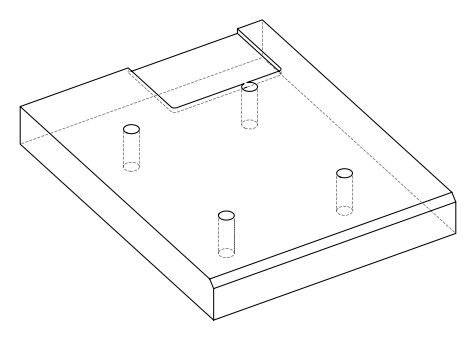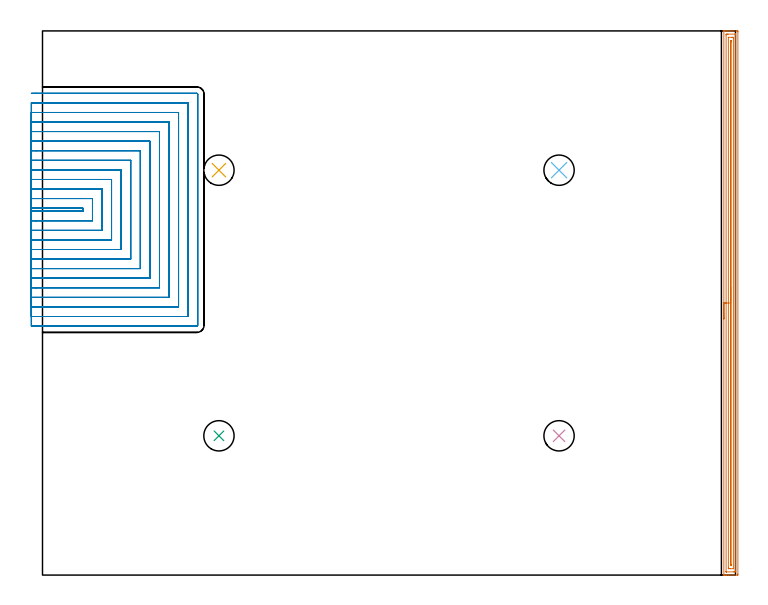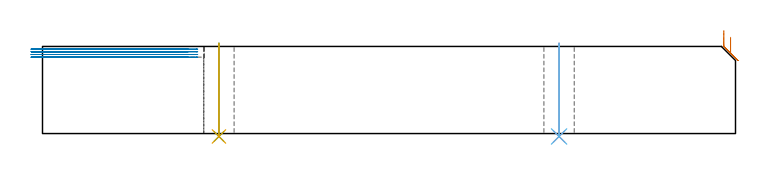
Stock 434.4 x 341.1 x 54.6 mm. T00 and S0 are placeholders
(PLAN: 6 operations, 2 tool changes, 48.7 min)
(1 AREA_MILL | FG_CHAMFER_SURFACE | UGT0205_001 | 11.08 min | 13206 mm3)
(2 MILL_OPEN_POCKET | POCKET_OPEN | UGT0201_126 | Follow Part, ap 2, ae 75% | 36.73 min | 104386 mm3)
(3 INDEXABLE_INSERT_DRILL_THROUGH_HOLE_FROM_SOLID | STEP1HOLE | NXT0302_009 | 0.24 min | 15468 mm3)
(4 INDEXABLE_INSERT_DRILL_THROUGH_HOLE_FROM_SOLID_1 | STEP1HOLE_1 | NXT0302_009 | 0.24 min | 15452 mm3)
(5 INDEXABLE_INSERT_DRILL_THROUGH_HOLE_FROM_SOLID_2 | STEP1HOLE_2 | NXT0302_009 | 0.24 min | 15443 mm3)
(6 INDEXABLE_INSERT_DRILL_THROUGH_HOLE_FROM_SOLID_3 | STEP1HOLE_3 | NXT0302_009 | 0.24 min | 15454 mm3)
(TOOL UGT0205_001 | Chamfer Mill 20 x 3 x 45 deg. | D20 FL50 Z2)
(TOOL UGT0201_126 | Carbide End Mill 8.0 | D8 FL15 Z4)
(TOOL NXT0302_009 | Index. Insert Drill 19mm [880-D1900L25-05] | D19 PA176 FL95 Z2)
(OP 1 AREA_MILL)
G17 G21 G94 G90
T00 M6
G54
G17 G0 G90 X427.1 Y160.55 S1061 M3
G43 Z64.6 H0
G94 G1 Y160.588 Z63.728 F250.
Y160.702 Z62.864
Y160.891 Z62.012
Y161.153 Z61.18
Y161.487 Z60.374
Y161.89 Z59.6
Y162.359 Z58.864
Y162.89 Z58.172
Y163.479 Z57.529
Y164.122 Z56.94
Y164.814 Z56.408
Y165.55 Z55.94
Y166.324 Z55.537
Y167.13 Z55.203
Y167.962 Z54.941
Y168.814 Z54.752
Y169.679 Z54.638
Y170.55 Z54.6
Y340.916
X427.099 Y341.097 Z54.592
Y341.098
X427.461 Y341.1 Z54.239
X427.693 Z54.007
X428.418 Z53.277
X429.662 Z52.035
X431.06 Z50.636
X435.203 Z46.494
X435.462 Y341.097 Z46.235
X435.892 Y341.09 Z45.806
X435.896 Y340.909 Z45.802
X435.899 Y340.469 Z45.801
Y0.631
X435.896 Y0.191 Z45.802
X435.892 Y0.01 Z45.806
X435.462 Y0. Z46.235
X430.179 Z51.515
X428.781 Z52.915
X428.418 Z53.277
X427.693 Z54.007
X427.461 Z54.239
X427.099 Y0.002 Z54.592
Y0.003
X427.1 Y0.184 Z54.6
Y170.55
X428.514 Z53.186
X428.515 Y338.582 Z53.185
X428.516 Y338.68 Z53.184
X428.521 Y339.069 Z53.179
X428.895 Y339.091 Z52.805
X429.299 Y339.097 Z52.401
X429.766 Y339.1 Z51.934
X434.168 Z47.532
X434.392 Y339.098 Z47.308
X434.426 Y339.096 Z47.274
X434.462 Y339.09 Z47.238
X434.479 Y339.083 Z47.221
X434.48 Y339.055 Z47.22
X434.485 Y338.778 Z47.215
Y2.518
X434.484 Y2.42 Z47.216
X434.479 Y2.031 Z47.221
X434.105 Y2.01 Z47.595
X433.701 Y2.003 Z47.999
X433.234 Y2. Z48.466
X428.832 Z52.868
X428.608 Y2.002 Z53.092
X428.574 Y2.004 Z53.126
X428.538 Y2.01 Z53.162
X428.521 Y2.017 Z53.179
X428.52 Y2.045 Z53.18
X428.515 Y2.322 Z53.185
X428.514 Y170.55 Z53.186
X429.928 Z51.772
X429.929 Y336.891 Z51.771
X429.93 Y337.019 Z51.77
X429.933 Y337.081 Z51.767
X429.935 Y337.089 Z51.765
X429.945 Y337.093 Z51.755
X429.975 Y337.098 Z51.725
X431.94 Y337.1 Z49.76
X432.616 Y337.099 Z49.084
X432.821 Y337.095 Z48.879
X433.025 Y337.09 Z48.675
X433.065 Y337.081 Z48.635
X433.067 Y337.044 Z48.633
X433.07 Y336.976 Z48.63
X433.071 Y336.891 Z48.629
Y336.637
Y4.209
X433.07 Y4.081 Z48.63
X433.067 Y4.019 Z48.633
X433.065 Y4.011 Z48.635
X433.055 Y4.007 Z48.645
X433.025 Y4.002 Z48.675
X431.06 Y4. Z50.64
X430.384 Y4.001 Z51.316
X430.179 Y4.005 Z51.521
X429.975 Y4.01 Z51.725
X429.935 Y4.019 Z51.765
X429.933 Y4.056 Z51.767
X429.93 Y4.124 Z51.77
X429.929 Y4.209 Z51.771
Y4.463
X429.928 Y170.55 Z51.772
X431.343 Z50.357
Y334.496
X431.344 Y334.814 Z50.356
X431.347 Y334.975 Z50.353
X431.349 Y335.074 Z50.351
X431.392 Y335.09 Z50.308
X431.5 Y335.095 Z50.2
X431.609 Y335.097 Z50.091
X431.636 Y335.094 Z50.064
X431.646 Y335.091 Z50.054
X431.65 Y335.079 Z50.05
X431.654 Y334.975 Z50.046
X431.656 Y334.815 Z50.044
X431.657 Y334.496 Z50.043
Y334.208
Y6.572
X431.656 Y6.286 Z50.044
X431.653 Y6.125 Z50.047
X431.651 Y6.026 Z50.049
X431.608 Y6.01 Z50.092
X431.5 Y6.005 Z50.2
X431.391 Y6.003 Z50.309
X431.364 Y6.006 Z50.336
X431.354 Y6.009 Z50.346
X431.35 Y6.021 Z50.35
X431.346 Y6.125 Z50.354
X431.344 Y6.285 Z50.356
X431.343 Y6.604 Z50.357
Y6.892
Y170.55
Y171.422 Z50.395
Y172.287 Z50.509
Y173.138 Z50.698
Y173.97 Z50.96
Y174.776 Z51.294
Y175.55 Z51.697
Y176.286 Z52.166
Y176.978 Z52.697
Y177.621 Z53.286
Y178.211 Z53.929
Y178.742 Z54.622
Y179.21 Z55.357
Y179.613 Z56.131
Y179.947 Z56.937
Y180.209 Z57.769
Y180.398 Z58.621
Y180.512 Z59.486
Y180.55 Z60.357
G0 Z64.6
M5
M2
(OP 2 MILL_OPEN_POCKET)
G17 G21 G94 G90
T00 M6
G54
G17 G0 G90 X-7. Y228.1 S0 M3
G43 Z64.6 H0
Z52.925
G94 G1 X-4. F250.
X25.3 F500.
Y230.
X-4.
X-7. F250.
Y222.1
X-4.
X31.3 F500.
Y236.
X-4.
X-7. F250.
Y216.1
X-4.
X37.3 F500.
Y242.
X-4.
X-7. F250.
Y210.1
X-4.
X43.3 F500.
Y248.
X-4.
X-7. F250.
Y204.1
X-4.
X49.3 F500.
Y254.
X-4.
X-7. F250.
Y198.1
X-4.
X55.3 F500.
Y260.
X-4.
X-7. F250.
Y192.1
X-4.
X61.3 F500.
Y266.
X-4.
X-7. F250.
Y186.1
X-4.
X67.3 F500.
Y272.
X-4.
X-7. F250.
Y180.1
X-4.
X73.3 F500.
Y278.
X-4.
X-7. F250.
Y174.1
X-4.
X79.3 F500.
Y284.
X-4.
X-7. F250.
Y168.1
X-4.
X85.3 F500.
Y290.
X-4.
X-7. F250.
Y162.1
X-4.
X91.3 F500.
Y296.
X-4.
X-7. F250.
Y156.1
X-4.
X96.7 F500.
G3 X97.3 Y156.7 R0.6
G1 Y301.4
G3 X96.7 Y302. R0.6
G1 X-4.
X-7. F250.
G0 Y228.1 Z51.25
G1 X-4.
X25.3 F500.
Y230.
X-4.
X-7. F250.
Y222.1
X-4.
X31.3 F500.
Y236.
X-4.
X-7. F250.
Y216.1
X-4.
X37.3 F500.
Y242.
X-4.
X-7. F250.
Y210.1
X-4.
X43.3 F500.
Y248.
X-4.
X-7. F250.
Y204.1
X-4.
X49.3 F500.
Y254.
X-4.
X-7. F250.
Y198.1
X-4.
X55.3 F500.
Y260.
X-4.
X-7. F250.
Y192.1
X-4.
X61.3 F500.
Y266.
X-4.
X-7. F250.
Y186.1
X-4.
X67.3 F500.
Y272.
X-4.
X-7. F250.
Y180.1
X-4.
X73.3 F500.
Y278.
X-4.
X-7. F250.
Y174.1
X-4.
X79.3 F500.
Y284.
X-4.
X-7. F250.
Y168.1
X-4.
X85.3 F500.
Y290.
X-4.
X-7. F250.
Y162.1
X-4.
X91.3 F500.
Y296.
X-4.
X-7. F250.
Y156.1
X-4.
X96.7 F500.
G3 X97.3 Y156.7 R0.6
G1 Y301.4
G3 X96.7 Y302. R0.6
G1 X-4.
X-7. F250.
G0 Y228.1 Z49.575
G1 X-4.
X25.3 F500.
Y230.
X-4.
X-7. F250.
Y222.1
X-4.
X31.3 F500.
Y236.
X-4.
X-7. F250.
Y216.1
X-4.
X37.3 F500.
Y242.
X-4.
X-7. F250.
Y210.1
X-4.
X43.3 F500.
Y248.
X-4.
X-7. F250.
Y204.1
X-4.
X49.3 F500.
Y254.
X-4.
X-7. F250.
Y198.1
X-4.
X55.3 F500.
Y260.
X-4.
X-7. F250.
Y192.1
X-4.
X61.3 F500.
Y266.
X-4.
X-7. F250.
Y186.1
X-4.
X67.3 F500.
Y272.
X-4.
X-7. F250.
Y180.1
X-4.
X73.3 F500.
Y278.
X-4.
X-7. F250.
Y174.1
X-4.
X79.3 F500.
Y284.
X-4.
X-7. F250.
Y168.1
X-4.
X85.3 F500.
Y290.
X-4.
X-7. F250.
Y162.1
X-4.
X91.3 F500.
Y296.
X-4.
X-7. F250.
Y156.1
X-4.
X96.7 F500.
G3 X97.3 Y156.7 R0.6
G1 Y301.4
G3 X96.7 Y302. R0.6
G1 X-4.
X-7. F250.
G0 Y228.1 Z47.9
G1 X-4.
X25.3 F500.
Y230.
X-4.
X-7. F250.
Y222.1
X-4.
X31.3 F500.
Y236.
X-4.
X-7. F250.
Y216.1
X-4.
X37.3 F500.
Y242.
X-4.
X-7. F250.
Y210.1
X-4.
X43.3 F500.
Y248.
X-4.
X-7. F250.
Y204.1
X-4.
X49.3 F500.
Y254.
X-4.
X-7. F250.
Y198.1
X-4.
X55.3 F500.
Y260.
X-4.
X-7. F250.
Y192.1
X-4.
X61.3 F500.
Y266.
X-4.
X-7. F250.
Y186.1
X-4.
X67.3 F500.
Y272.
X-4.
X-7. F250.
Y180.1
X-4.
X73.3 F500.
Y278.
X-4.
X-7. F250.
Y174.1
X-4.
X79.3 F500.
Y284.
X-4.
X-7. F250.
Y168.1
X-4.
X85.3 F500.
Y290.
X-4.
X-7. F250.
Y162.1
X-4.
X91.3 F500.
Y296.
X-4.
X-7. F250.
Y156.1
X-4.
X96.7 F500.
G3 X97.3 Y156.7 R0.6
G1 Y301.4
G3 X96.7 Y302. R0.6
G1 X-4.
X-7. F250.
G0 Z64.6
M5
M2
(OP 3 INDEXABLE_INSERT_DRILL_THROUGH_HOLE_FROM_SOLID)
G17 G21 G94 G90
T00 M6
G54
G17 G0 G90 X110.6 Y87.3 S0 M3
G43 Z64.6 H1
G94 G81 G98 Z-1.832 F250. R56.6
G80
M5
M2
(OP 4 INDEXABLE_INSERT_DRILL_THROUGH_HOLE_FROM_SOLID_1)
G17 G21 G94 G90
T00 M6
G54
G17 G0 G90 X323.8 Y87.3 S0 M3
G43 Z64.6 H1
G94 G81 G98 Z-1.832 F250. R56.6
G80
M5
M2
(OP 5 INDEXABLE_INSERT_DRILL_THROUGH_HOLE_FROM_SOLID_2)
G17 G21 G94 G90
T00 M6
G54
G17 G0 G90 X110.6 Y253.8 S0 M3
G43 Z64.6 H1
G94 G81 G98 Z-1.832 F250. R56.6
G80
M5
M2
(OP 6 INDEXABLE_INSERT_DRILL_THROUGH_HOLE_FROM_SOLID_3)
G17 G21 G94 G90
T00 M6
G54
G17 G0 G90 X323.8 Y253.8 S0 M3
G43 Z64.6 H1
G94 G81 G98 Z-1.832 F250. R56.6
G80
M5
M2
